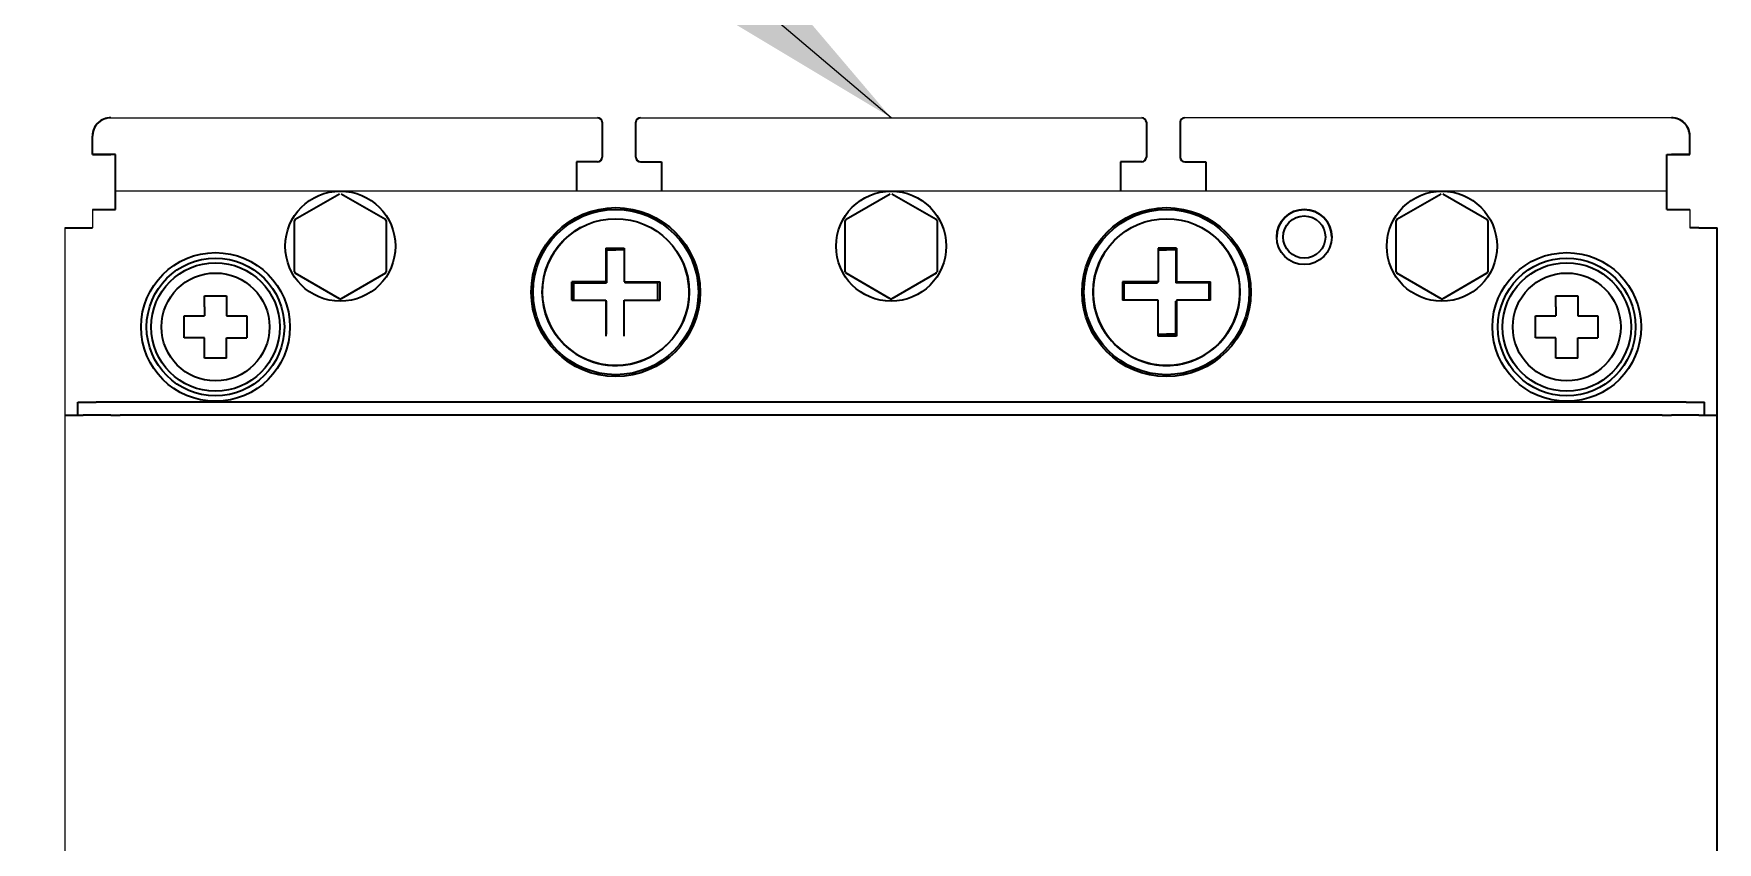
# Model space of a CAD drawing. Header units: millimetres. Extents: x 0 to 840, y -1485 to 297.
# Drawn here: x 78.57 to 87.74, y -676.68 to -672.27 of the extents above; entities that cross this region are included whole.
import ezdxf

# ---------------------------------------------------------------- set-up
doc = ezdxf.new("R2010")
doc.units = ezdxf.units.MM
doc.layers.add('L_COTAS', color=2, linetype='Continuous')
doc.styles.add('TEXTOS', font='ariali.ttf')
doc.dimstyles.new('FLECHA_ESC50', dxfattribs={"dimscale": 0.05, "dimtxt": 1.8, "dimasz": 2, "dimexe": 2, "dimexo": 4, "dimgap": 1, "dimtad": 1, "dimzin": 4, "dimdsep": 46, "dimtxsty": 'TEXTOS', "dimcen": 0, "dimclrd": 256, "dimclre": 256, "dimclrt": 2, "dimadec": 0, "dimazin": 0, "dimtfac": 1, "dimtdec": 4, "dimtmove": 1, "dimatfit": 3, "dimfxl": 1, "dimtvp": 1, "dimtolj": 1, "dimtzin": 0, "dimarcsym": 0})

# ---------------------------------------------------------------- blocks, each defined once
blk = doc.blocks.new('XT2_3P ABB')
for p, q in [((-4.25, 13), (-1.5992, 13)), ((-1.365, 13), (1.365, 13)), ((4.25, 13), (1.5992, 13)), ((4.225, 12.6), (-4.225, 12.6)), ((-4.35, 12.5), (-4.35, 12.4)), ((4.35, 12.5), (4.35, 12.4)), ((-4.5, 12.4), (-4.5, 0.6))]:
    blk.add_line(p, q)
at = {"lineweight": 35, "ltscale": 0.0475}
for p, q in [((-1.5742, 12.975), (-1.5742, 12.785)), ((-1.39, 12.785), (-1.39, 12.975)), ((1.39, 12.975), (1.39, 12.785)), ((1.5742, 12.975), (1.5742, 12.785))]:
    blk.add_line(p, q, dxfattribs=at)
at = {"lineweight": 35, "ltscale": 0.025}
for p, q in [((-4.35, 12.8), (-4.35, 12.9)), ((4.35, 12.8), (4.35, 12.9)), ((-4.35, 12.8), (-4.25, 12.8)), ((4.35, 12.8), (4.25, 12.8)), ((-4.5, 12.4), (-4.4, 12.4)), ((4.4, 12.4), (4.5, 12.4)), ((-1.5536, 12.29), (-1.4536, 12.29)), ((1.5536, 12.29), (1.4536, 12.29)), ((-1.74, 12.0057), (-1.74, 12.1057)), ((-1.26, 12.1057), (-1.26, 12.0057)), ((1.26, 12.1057), (1.26, 12.0057)), ((1.74, 12.0057), (1.74, 12.1057)), ((1.5536, 11.81), (1.4536, 11.81)), ((-4.5, 11.38), (-4.4, 11.38)), ((-4.43, 11.45), (-4.33, 11.45)), ((4.33, 11.45), (4.43, 11.45)), ((4.4, 11.38), (4.5, 11.38))]:
    blk.add_line(p, q, dxfattribs=at)
at = {"lineweight": 35, "ltscale": 0.03125}
for p, q in [((-4.225, 12.8), (-4.35, 12.8)), ((4.225, 12.8), (4.35, 12.8)), ((-4.35, 12.5), (-4.225, 12.5)), ((4.225, 12.5), (4.35, 12.5))]:
    blk.add_line(p, q, dxfattribs=at)
at = {"lineweight": 35, "ltscale": 0.00625}
for p, q in [((-4.225, 12.8), (-4.25, 12.8)), ((4.225, 12.8), (4.25, 12.8))]:
    blk.add_line(p, q, dxfattribs=at)
at = {"lineweight": 35, "ltscale": 0.075}
for p, q in [((-4.225, 12.5), (-4.225, 12.8)), ((4.225, 12.5), (4.225, 12.8))]:
    blk.add_line(p, q, dxfattribs=at)
at = {"lineweight": 35, "ltscale": 0.02875}
for p, q in [((-1.5992, 12.76), (-1.7142, 12.76)), ((-1.5992, 12.76), (-1.7142, 12.76)), ((-1.365, 12.76), (-1.25, 12.76)), ((-1.365, 12.76), (-1.25, 12.76)), ((1.365, 12.76), (1.25, 12.76)), ((1.365, 12.76), (1.25, 12.76)), ((1.5992, 12.76), (1.7142, 12.76)), ((1.5992, 12.76), (1.7142, 12.76))]:
    blk.add_line(p, q, dxfattribs=at)
at = {"lineweight": 35, "ltscale": 0.04}
for p, q in [((-1.7142, 12.76), (-1.7142, 12.6)), ((-1.25, 12.76), (-1.25, 12.6)), ((1.25, 12.76), (1.25, 12.6)), ((1.7142, 12.76), (1.7142, 12.6))]:
    blk.add_line(p, q, dxfattribs=at)
at = {"lineweight": 35, "ltscale": 0.069455}
for p, q in [((-3.2453, 12.4471), (-3.0047, 12.586)), ((-2.9953, 12.586), (-2.7547, 12.4471)), ((-0.2453, 12.4471), (-0.0047, 12.586)), ((0.0047, 12.586), (0.2453, 12.4471)), ((2.7547, 12.4471), (2.9953, 12.586)), ((3.0047, 12.586), (3.2453, 12.4471)), ((-3.25, 12.1611), (-3.25, 12.4389)), ((-2.75, 12.4389), (-2.75, 12.1611)), ((-0.25, 12.1611), (-0.25, 12.4389)), ((0.25, 12.4389), (0.25, 12.1611)), ((2.75, 12.1611), (2.75, 12.4389)), ((3.25, 12.4389), (3.25, 12.1611)), ((-3.0047, 12.014), (-3.2453, 12.1529)), ((-2.7547, 12.1529), (-2.9953, 12.014)), ((-0.0047, 12.014), (-0.2453, 12.1529)), ((0.2453, 12.1529), (0.0047, 12.014)), ((2.9953, 12.014), (2.7547, 12.1529)), ((3.2453, 12.1529), (3.0047, 12.014))]:
    blk.add_line(p, q, dxfattribs=at)
at = {"lineweight": 35, "ltscale": 0.0125}
for p, q in [((-4.4, 12.4), (-4.35, 12.4)), ((4.4, 12.4), (4.35, 12.4)), ((-1.55, 12.28), (-1.5, 12.28)), ((1.55, 12.28), (1.5, 12.28)), ((1.55, 11.82), (1.5, 11.82)), ((-4.25, 11.38), (-4.2, 11.38)), ((4.2, 11.38), (4.25, 11.38))]:
    blk.add_line(p, q, dxfattribs=at)
at = {"color": 7, "lineweight": 35}
blk.add_line((4.5, 0.6), (4.5, 12.4), dxfattribs=at)
blk.add_line((4.5, 0.6), (4.5, 12.4), dxfattribs=at)
at = {"lineweight": 35, "ltscale": 0.046067}
for p, q in [((-1.5536, 12.29), (-1.5536, 12.1057)), ((-1.4536, 12.29), (-1.4536, 12.1057)), ((1.4536, 12.29), (1.4536, 12.1057)), ((1.5536, 12.29), (1.5536, 12.1057))]:
    blk.add_line(p, q, dxfattribs=at)
at = {"lineweight": 35, "ltscale": 0.034619}
for p, q in [((-1.55, 12.28), (-1.55, 12.1415)), ((1.55, 12.28), (1.55, 12.1415))]:
    blk.add_line(p, q, dxfattribs=at)
at = {"lineweight": 35, "ltscale": 0.011593}
for p, q in [((-1.4536, 12.28), (-1.5, 12.28)), ((1.4536, 12.28), (1.5, 12.28)), ((1.4536, 11.82), (1.5, 11.82))]:
    blk.add_line(p, q, dxfattribs=at)
at = {"lineweight": 35, "ltscale": 0.046593}
for p, q in [((-1.5536, 12.1057), (-1.74, 12.1057)), ((1.5536, 12.1057), (1.74, 12.1057))]:
    blk.add_line(p, q, dxfattribs=at)
at = {"lineweight": 35, "ltscale": 0.010381}
for p, q in [((-1.55, 12.1415), (-1.55, 12.1)), ((1.55, 12.1415), (1.55, 12.1))]:
    blk.add_line(p, q, dxfattribs=at)
at = {"lineweight": 35, "ltscale": 0.013912}
for p, q in [((-1.4536, 12.1057), (-1.398, 12.1057)), ((1.4536, 12.1057), (1.398, 12.1057))]:
    blk.add_line(p, q, dxfattribs=at)
at = {"lineweight": 35, "ltscale": 0.001433}
for p, q in [((-1.45, 12.1057), (-1.45, 12.1)), ((1.45, 12.1057), (1.45, 12.1))]:
    blk.add_line(p, q, dxfattribs=at)
at = {"lineweight": 35, "ltscale": 0.034495}
for p, q in [((-1.398, 12.1057), (-1.26, 12.1057)), ((1.398, 12.1057), (1.26, 12.1057))]:
    blk.add_line(p, q, dxfattribs=at)
at = {"lineweight": 35, "ltscale": 0.03}
for p, q in [((-3.74, 12.03), (-3.62, 12.03)), ((3.62, 12.03), (3.74, 12.03)), ((-3.85, 11.8), (-3.85, 11.92)), ((-3.51, 11.92), (-3.51, 11.8)), ((3.51, 11.8), (3.51, 11.92)), ((3.85, 11.92), (3.85, 11.8)), ((-3.62, 11.69), (-3.74, 11.69)), ((3.74, 11.69), (3.62, 11.69))]:
    blk.add_line(p, q, dxfattribs=at)
at = {"lineweight": 35, "ltscale": 0.015043}
for p, q in [((-3.74, 11.9698), (-3.74, 12.03)), ((3.62, 11.9698), (3.62, 12.03)), ((-3.62, 11.69), (-3.62, 11.7502)), ((3.74, 11.69), (3.74, 11.7502))]:
    blk.add_line(p, q, dxfattribs=at)
at = {"lineweight": 35, "ltscale": 0.0275}
for p, q in [((-3.62, 12.03), (-3.62, 11.92)), ((3.74, 12.03), (3.74, 11.92)), ((-3.85, 11.92), (-3.74, 11.92)), ((-3.62, 11.92), (-3.51, 11.92)), ((3.51, 11.92), (3.62, 11.92)), ((3.74, 11.92), (3.85, 11.92)), ((-3.74, 11.8), (-3.85, 11.8)), ((-3.74, 11.69), (-3.74, 11.8)), ((-3.62, 11.8), (-3.51, 11.8)), ((3.62, 11.8), (3.51, 11.8)), ((3.62, 11.69), (3.62, 11.8)), ((3.74, 11.8), (3.85, 11.8))]:
    blk.add_line(p, q, dxfattribs=at)
at = {"lineweight": 35, "ltscale": 0.023567}
for p, q in [((-1.73, 12.1), (-1.73, 12.0057)), ((-1.27, 12.0057), (-1.27, 12.1)), ((1.27, 12.0057), (1.27, 12.1)), ((1.73, 12.1), (1.73, 12.0057))]:
    blk.add_line(p, q, dxfattribs=at)
at = {"lineweight": 35, "ltscale": 0.045}
for p, q in [((-1.73, 12.1), (-1.55, 12.1)), ((-1.27, 12.1), (-1.45, 12.1)), ((1.27, 12.1), (1.45, 12.1)), ((1.73, 12.1), (1.55, 12.1)), ((-1.55, 11.82), (-1.55, 12)), ((1.55, 11.82), (1.55, 12))]:
    blk.add_line(p, q, dxfattribs=at)
at = {"lineweight": 35, "ltscale": 0.012457}
for p, q in [((-3.74, 11.9698), (-3.74, 11.92)), ((3.62, 11.9698), (3.62, 11.92)), ((-3.62, 11.7502), (-3.62, 11.8)), ((3.74, 11.7502), (3.74, 11.8))]:
    blk.add_line(p, q, dxfattribs=at)
at = {"lineweight": 35, "ltscale": 0.039743}
for p, q in [((-1.74, 12.0057), (-1.581, 12.0057)), ((1.74, 12.0057), (1.581, 12.0057))]:
    blk.add_line(p, q, dxfattribs=at)
at = {"lineweight": 35, "ltscale": 0.00685}
for p, q in [((-1.581, 12.0057), (-1.5536, 12.0057)), ((1.581, 12.0057), (1.5536, 12.0057))]:
    blk.add_line(p, q, dxfattribs=at)
at = {"lineweight": 35, "ltscale": 0.048933}
for p, q in [((-1.5536, 12.0057), (-1.5536, 11.81)), ((-1.4536, 11.81), (-1.4536, 12.0057)), ((1.4536, 11.81), (1.4536, 12.0057)), ((1.5536, 12.0057), (1.5536, 11.81))]:
    blk.add_line(p, q, dxfattribs=at)
at = {"lineweight": 35, "ltscale": 0.000907}
for p, q in [((-1.5536, 12), (-1.55, 12)), ((1.5536, 12), (1.55, 12))]:
    blk.add_line(p, q, dxfattribs=at)
at = {"lineweight": 35, "ltscale": 0.048407}
for p, q in [((-1.4536, 12.0057), (-1.26, 12.0057)), ((1.4536, 12.0057), (1.26, 12.0057))]:
    blk.add_line(p, q, dxfattribs=at)
at = {"lineweight": 35, "ltscale": 0.0175}
for p, q in [((-4.43, 11.38), (-4.43, 11.45)), ((4.43, 11.38), (4.43, 11.45))]:
    blk.add_line(p, q, dxfattribs=at)
at = {"lineweight": 35, "ltscale": 0.0375}
for p, q in [((-4.25, 11.38), (-4.4, 11.38)), ((4.4, 11.38), (4.25, 11.38))]:
    blk.add_line(p, q, dxfattribs=at)
at = {"lineweight": 35}
for p, q in [((4.33, 11.45), (-4.33, 11.45)), ((3.95, 11.38), (-3.95, 11.38))]:
    blk.add_line(p, q, dxfattribs=at)
at = {"lineweight": 35, "ltscale": 0.000452}
for p, q in [((-4.1982, 11.38), (-4.2, 11.38)), ((4.2, 11.38), (4.1982, 11.38))]:
    blk.add_line(p, q, dxfattribs=at)
at = {"lineweight": 35, "ltscale": 0.062048}
for p, q in [((-3.95, 11.38), (-4.1982, 11.38)), ((4.1982, 11.38), (3.95, 11.38))]:
    blk.add_line(p, q, dxfattribs=at)
at = {"lineweight": 35}
for centre, radius in [((-3, 12.3), 0.3), ((0, 12.3), 0.3), ((3, 12.3), 0.3), ((-1.5, 12.05), 0.46), ((-1.5, 12.05), 0.45), ((1.5, 12.05), 0.46), ((1.5, 12.05), 0.45), ((2.25, 12.35), 0.15), ((-1.5, 12.05), 0.4), ((1.5, 12.05), 0.4), ((2.25, 12.35), 0.115), ((-3.68, 11.86), 0.405), ((-3.68, 11.86), 0.375), ((-3.68, 11.86), 0.35), ((3.68, 11.86), 0.405), ((3.68, 11.86), 0.375), ((3.68, 11.86), 0.35), ((-3.68, 11.86), 0.2939), ((3.68, 11.86), 0.2939)]:
    blk.add_circle(centre, radius, dxfattribs=at)
for centre, radius, start, end in [((-4.25, 12.9), 0.1, 90, 180), ((-4.25, 12.9), 0.1, 90, 180.00001), ((-1.5992, 12.975), 0.025, 0, 90), ((-1.365, 12.975), 0.025, 90, 180), ((1.365, 12.975), 0.025, 0, 90), ((1.5992, 12.975), 0.025, 90, 180), ((4.25, 12.9), 0.1, 0, 90), ((4.25, 12.9), 0.1, 359.99999, 90), ((-1.5992, 12.785), 0.025, 270, 0), ((-1.5992, 12.785), 0.025, 270, 0), ((-1.365, 12.785), 0.025, 180, 270), ((-1.365, 12.785), 0.025, 180, 270), ((1.365, 12.785), 0.025, 270, 0), ((1.365, 12.785), 0.025, 270, 0), ((1.5992, 12.785), 0.025, 180, 270), ((1.5992, 12.785), 0.025, 180, 270), ((2.25, 12.35), 0.15, 0, 180), ((-3, 12.3), 0.286, 149.05831, 150.94169), ((-3, 12.3), 0.286, 29.05831, 30.94169), ((-1.5, 12.05), 0.4, 118.64789, 298.64789), ((0, 12.3), 0.286, 149.05831, 150.94169), ((0, 12.3), 0.286, 29.05831, 30.94169), ((1.5, 12.05), 0.4, 241.35211, 61.35211), ((3, 12.3), 0.286, 149.05831, 150.94169), ((3, 12.3), 0.286, 29.05831, 30.94169), ((-1.5, 12.05), 0.4, 211.26107, 31.26107), ((1.5, 12.05), 0.4, 148.73893, 328.73893), ((-3, 12.3), 0.286, 209.05831, 210.94169), ((-3, 12.3), 0.286, 329.05831, 330.94169), ((0, 12.3), 0.286, 209.05831, 210.94169), ((0, 12.3), 0.286, 329.05831, 330.94169), ((3, 12.3), 0.286, 209.05831, 210.94169), ((3, 12.3), 0.286, 329.05831, 330.94169), ((-3, 12.3), 0.286, 269.05831, 270.94169), ((0, 12.3), 0.286, 269.05831, 270.94169), ((3, 12.3), 0.286, 269.05831, 270.94169)]:
    blk.add_arc(centre, radius, start, end, dxfattribs=at)

msp = doc.modelspace()

# ---------------------------------------------------------------- block references
msp.add_blockref('XT2_3P ABB', (83.2381, -685.7301))

# ---------------------------------------------------------------- leaders
at = {"layer": 'L_COTAS'}
msp.add_leader([(83.2381, -672.7301), (77.3521, -667.7387), (62.838, -667.7387)], dimstyle='FLECHA_ESC50', override={"dimasz": 30, "dimgap": 1, "dimtad": 1}, dxfattribs=at)

doc.saveas('drawing.dxf')
